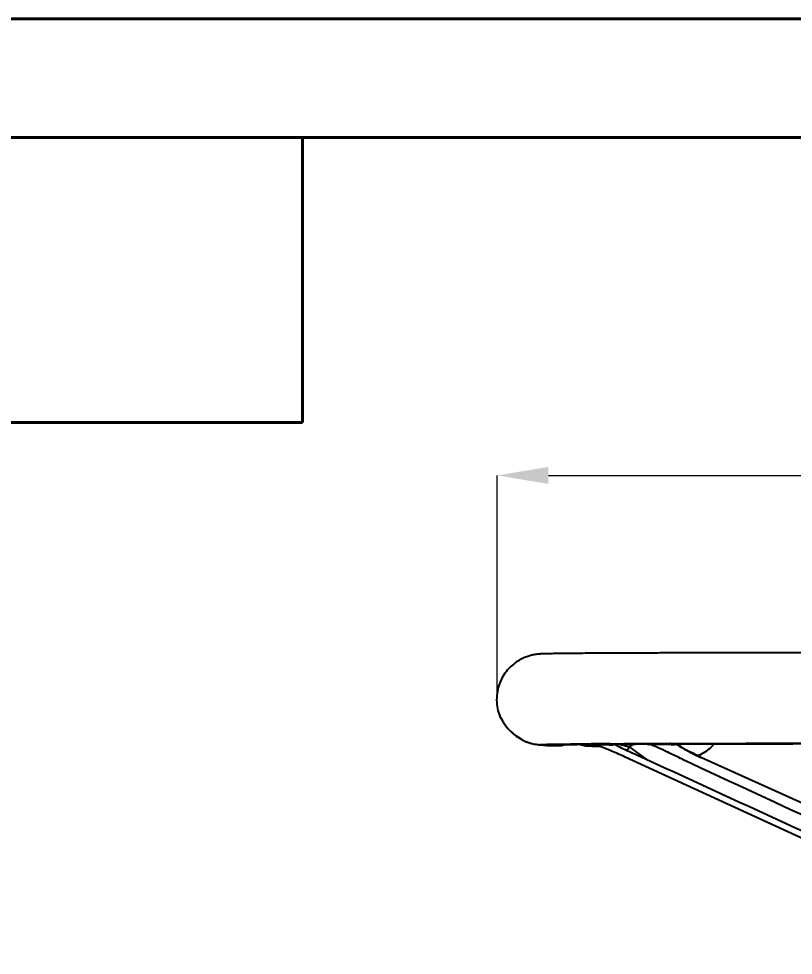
# Model space of a CAD drawing. Header units: millimetres. Extents: x 2301 to 4250, y 838 to 2217.
# Drawn here: x 2640.2 to 2791.6, y 2033.6 to 2216.6 of the extents above; entities that cross this region are included whole.
import ezdxf

# ---------------------------------------------------------------- set-up
doc = ezdxf.new("R2010")
doc.units = ezdxf.units.MM
for name, color, linetype, lineweight in [('AM_BOR', 7, 'Continuous', 50), ('标注', 3, 'Continuous', 13), ('粗实线', 7, 'Continuous', 40)]:
    doc.layers.add(name, color=color, linetype=linetype, lineweight=lineweight)
doc.styles.add('SLDTEXTSTYLE1', font='txt.shx', dxfattribs={"width": 0.7, "bigfont": 'gbcbig.shx'})
doc.dimstyles.new('SLDDIMSTYLE12$0', dxfattribs={"dimtxt": 12, "dimasz": 10, "dimexe": 0, "dimexo": 0.0625, "dimgap": 0.875, "dimtad": 1, "dimdec": 1, "dimlfac": 1.8, "dimrnd": 1e-09, "dimzin": 12, "dimdsep": 46, "dimtxsty": 'SLDTEXTSTYLE1', "dimcen": 0.09, "dimdle": 8.16, "dimclrd": 3, "dimclre": 3, "dimadec": 0, "dimazin": 3, "dimtfac": 1, "dimtdec": 1, "dimtofl": 0, "dimtmove": 0, "dimatfit": 3, "dimfxl": 0, "dimfrac": 2, "dimtolj": 1, "dimlwd": 5, "dimlwe": 5, "dimarcsym": 0})

# ---------------------------------------------------------------- blocks, each defined once
blk = doc.blocks.new('rA3')
at = {"layer": '粗实线'}
for p, q in [((753.384, 421.26), (333.384, 421.26)), ((748.384, 416.26), (358.384, 416.26)), ((418.384, 404.26), (418.384, 416.26)), ((358.384, 404.26), (418.384, 404.26))]:
    blk.add_line(p, q, dxfattribs=at)
blk = doc.blocks.new('*D55')
at = {"layer": 'Defpoints', "color": 0, "transparency": 16777216}
for p in [(3036.76, 2127.38), (2733.7, 2082.14), (3036.76, 2082.14)]:
    blk.add_point(p, dxfattribs=at)
at = {"layer": '标注', "color": 3, "lineweight": 5, "transparency": 16777216}
blk.add_line((2733.7, 2082.21), (2733.7, 2127.38), dxfattribs=at)
at = {"layer": '标注', "color": 3, "linetype": 'Continuous', "lineweight": 5, "transparency": 16777216}
for p, q in [((2743.7, 2127.38), (3026.76, 2127.38)), ((3036.76, 2082.21), (3036.76, 2127.38))]:
    blk.add_line(p, q, dxfattribs=at)
at = {"layer": '标注', "color": 3, "transparency": 16777216}
for points in [[(2743.7, 2129.04), (2743.7, 2125.71), (2733.7, 2127.38)], [(3026.76, 2129.04), (3026.76, 2125.71), (3036.76, 2127.38)]]:
    blk.add_solid(points, dxfattribs=at)
at = {"layer": '标注', "color": 0, "transparency": 16777216, "insert": (2885.23, 2133.25), "char_height": 10, "attachment_point": 5, "style": 'SLDTEXTSTYLE1'}
blk.add_mtext('\\A1;300', dxfattribs=at)

msp = doc.modelspace()

# ---------------------------------------------------------------- linework, layer by layer
at = {"color": 7, "linetype": 'Continuous', "lineweight": 25}
for p, q in [((2742.752, 2074.647), (2743.217, 2074.636)), ((2743.357, 2074.626), (2745.535, 2074.579)), ((2744.956, 2074.589), (2743.373, 2074.625)), ((2745.565, 2074.58), (2743.392, 2074.626)), ((2745.546, 2074.58), (2745.535, 2074.579)), ((2745.893, 2074.629), (2746.325, 2074.652)), ((2751.258, 2074.573), (2751.426, 2074.514)), ((2751.426, 2074.514), (2752.34, 2074.505)), ((2752.193, 2074.498), (2751.605, 2074.503)), ((2753.594, 2074.485), (2751.605, 2074.503)), ((2752.048, 2074.894), (2752.253, 2074.785)), ((2755.319, 2074.92), (2752.117, 2074.903)), ((2752.117, 2074.903), (2752.384, 2074.76)), ((2752.147, 2074.503), (2752.211, 2074.499)), ((2752.193, 2074.498), (2752.147, 2074.503)), ((2752.193, 2074.498), (2753.59, 2074.486)), ((2753.588, 2074.487), (2752.211, 2074.499)), ((2752.256, 2074.791), (2752.384, 2074.76)), ((2752.384, 2074.76), (2755.451, 2074.782)), ((2754.875, 2073.986), (2752.723, 2074.824)), ((2754.904, 2073.974), (2754.875, 2073.986)), ((2755.451, 2074.782), (2755.319, 2074.92)), ((2755.573, 2074.748), (2756.204, 2074.752)), ((2756.066, 2074.871), (2756.204, 2074.752)), ((2757.476, 2074.873), (2759.502, 2074.325)), ((2760.622, 2074.903), (2759.502, 2074.325)), ((2762.925, 2074.937), (2763.076, 2074.858)), ((2763.287, 2074.783), (2763.053, 2074.901)), ((2767.419, 2074.962), (2763.061, 2074.95)), ((2763.061, 2074.95), (2763.302, 2074.824)), ((2763.302, 2074.824), (2767.502, 2074.842)), ((2767.502, 2074.842), (2767.419, 2074.962)), ((2767.645, 2074.798), (2768.274, 2074.8)), ((2768.169, 2074.917), (2768.274, 2074.8)), ((2758.73, 2072.335), (2758.384, 2072.495)), ((2800.166, 2053.242), (2758.73, 2072.335)), ((2772.955, 2072.518), (2773.496, 2072.274)), ((2773.014, 2072.617), (2773.496, 2072.274)), ((2815.781, 2053.197), (2773.496, 2072.274))]:
    msp.add_line(p, q, dxfattribs=at)
at = {"color": 7, "linetype": 'Continuous', "lineweight": 25, "flags": 128}
for points in [[(2734.166, 2080.421), (2734.17, 2080.425), (2734.189, 2080.43)], [(2734.481, 2079.835), (2734.417, 2079.944), (2734.189, 2080.43)], [(2759.502, 2074.325), (2761.356, 2072.992), (2762.813, 2071.946)]]:
    msp.add_lwpolyline(points, dxfattribs=at)
at = {"color": 7, "linetype": 'Continuous', "lineweight": 25}
msp.add_circle((2844.219, 1942.897), 94.663, dxfattribs=at)
for centre, radius, start, end in [((2755.615, 2076.549), 4.478, 319.64192, 330.2277), ((2769.203, 2074.799), 4.391, 328.71234, 330.20751), ((2844.198, 1942.86), 98.896, 99.98751, 170.15867), ((2844.216, 1942.893), 98.356, 99.97048, 170.17569), ((2844.219, 1942.898), 96.559, 99.97048, 170.17569)]:
    msp.add_arc(centre, radius, start, end, dxfattribs=at)
for points, knots in [([(2824.446, 2092.726), (2823.109, 2092.727), (2819.745, 2092.728), (2814.515, 2092.729), (2808.753, 2092.729), (2803.166, 2092.728), (2797.758, 2092.725), (2792.544, 2092.722), (2787.535, 2092.717), (2782.742, 2092.711), (2778.174, 2092.704), (2773.844, 2092.696), (2769.759, 2092.687), (2765.928, 2092.677), (2762.361, 2092.666), (2759.065, 2092.653), (2756.046, 2092.64), (2753.311, 2092.626), (2750.865, 2092.611), (2748.712, 2092.594), (2746.856, 2092.577), (2745.295, 2092.559), (2744.028, 2092.54), (2743.023, 2092.517), (2742.452, 2092.499), (2741.972, 2092.471), (2741.625, 2092.442), (2741.194, 2092.387), (2740.706, 2092.303), (2740.051, 2092.147), (2739.21, 2091.869), (2738.221, 2091.416), (2737.157, 2090.742), (2736.115, 2089.84), (2735.173, 2088.717), (2734.401, 2087.396), (2733.858, 2085.926), (2733.566, 2084.317), (2733.592, 2082.67), (2733.821, 2081.329), (2734.118, 2080.617), (2734.207, 2080.403)], [0, 0, 0, 0, 0.0252653, 0.0635505, 0.1018364, 0.1401233, 0.1784113, 0.2167006, 0.2549916, 0.2932847, 0.3315803, 0.3698791, 0.408182, 0.4464903, 0.4848055, 0.5231303, 0.5614682, 0.599825, 0.6382099, 0.6766386, 0.7151397, 0.7537706, 0.7926615, 0.8321702, 0.8736933, 0.8884551, 0.8992542, 0.905115, 0.9100083, 0.9147637, 0.9200745, 0.9266107, 0.9339412, 0.9418298, 0.9502367, 0.9589809, 0.9679166, 0.9769513, 0.9868173, 0.9960214, 1, 1, 1, 1]), ([(2734.189, 2080.43), (2734.221, 2080.375), (2734.265, 2080.3), (2734.556, 2079.719), (2734.908, 2079.089), (2735.656, 2078.06), (2736.511, 2077.039), (2737.601, 2076.373), (2738.069, 2076.087)], [0, 0, 0, 0, 0.1873365, 0.2562361, 0.4984398, 0.5515211, 0.8075666, 1, 1, 1, 1]), ([(2734.486, 2079.837), (2734.485, 2079.839), (2734.481, 2079.847), (2734.538, 2079.745), (2734.686, 2079.476), (2735.047, 2078.882), (2735.631, 2078.076), (2736.528, 2077.131), (2737.373, 2076.402), (2737.951, 2076.098), (2738.063, 2076.039)], [0, 0, 0, 0, 0.0151369, 0.0802122, 0.1969118, 0.343847, 0.5189485, 0.7260081, 0.9469603, 1, 1, 1, 1]), ([(2738.063, 2076.039), (2738.411, 2075.836), (2739.215, 2075.367), (2740.509, 2074.926), (2741.444, 2074.822), (2741.839, 2074.777)], [0, 0, 0, 0, 0.3049229, 0.7056153, 1, 1, 1, 1]), ([(2738.069, 2076.087), (2738.278, 2075.938), (2739.128, 2075.33), (2740.545, 2074.908), (2741.689, 2074.77), (2742.026, 2074.729)], [0, 0, 0, 0, 0.1866663, 0.7605043, 1, 1, 1, 1]), ([(2741.398, 2074.841), (2741.462, 2074.821), (2741.707, 2074.744), (2741.965, 2074.736), (2742.157, 2074.73)], [0, 0, 0, 0, 0.2591005, 1, 1, 1, 1]), ([(2752.111, 2074.861), (2750.84, 2074.852), (2748.271, 2074.834), (2745.39, 2074.804), (2743.264, 2074.771), (2742.343, 2074.746), (2742.068, 2074.731), (2742.026, 2074.729)], [0, 0, 0, 0, 0.2321179, 0.4695118, 0.7127793, 0.9560468, 1, 1, 1, 1]), ([(2742.189, 2074.717), (2742.194, 2074.718), (2742.425, 2074.731), (2743.224, 2074.756), (2745.367, 2074.79), (2748.277, 2074.821), (2750.864, 2074.839), (2752.134, 2074.848)], [0, 0, 0, 0, 0.0053791, 0.2624856, 0.5213762, 0.7650347, 1, 1, 1, 1]), ([(2743.95, 2074.735), (2743.809, 2074.733), (2743.278, 2074.723), (2743.066, 2074.713), (2742.91, 2074.706)], [0, 0, 0, 0, 0.2647925, 1, 1, 1, 1]), ([(2745.565, 2074.58), (2745.769, 2074.583), (2746.207, 2074.589), (2746.635, 2074.712), (2746.865, 2074.778)], [0, 0, 0, 0, 0.4645376, 1, 1, 1, 1]), ([(2752.185, 2074.821), (2751.249, 2074.815), (2749.246, 2074.801), (2747.078, 2074.782), (2746.031, 2074.768), (2745.611, 2074.762)], [0, 0, 0, 0, 0.3443463, 0.7366225, 1, 1, 1, 1]), ([(2749.826, 2074.804), (2750.195, 2074.694), (2750.663, 2074.554), (2751.139, 2074.552), (2751.238, 2074.551)], [0, 0, 0, 0, 0.7907109, 1, 1, 1, 1]), ([(2752.117, 2074.903), (2752.085, 2074.902), (2752.038, 2074.901), (2752.06, 2074.892), (2752.068, 2074.889)], [0, 0, 0, 0, 0.6646891, 1, 1, 1, 1]), ([(2753.167, 2074.651), (2753.017, 2074.604), (2752.712, 2074.508), (2752.38, 2074.502), (2752.211, 2074.499)], [0, 0, 0, 0, 0.4905527, 1, 1, 1, 1]), ([(2758.384, 2072.495), (2757.497, 2072.889), (2756.373, 2073.388), (2755.16, 2073.872), (2754.904, 2073.974)], [0, 0, 0, 0, 0.7895341, 1, 1, 1, 1]), ([(2755.911, 2074.882), (2755.843, 2074.888), (2755.687, 2074.9), (2755.483, 2074.916), (2755.37, 2074.92), (2755.327, 2074.92), (2755.319, 2074.92)], [0, 0, 0, 0, 0.26877191, 0.61978527, 0.93394694, 1, 1, 1, 1]), ([(2755.451, 2074.782), (2755.525, 2074.787), (2755.654, 2074.797), (2755.833, 2074.857), (2755.911, 2074.882)], [0, 0, 0, 0, 0.5695891, 1, 1, 1, 1]), ([(2762.988, 2074.912), (2761.726, 2074.908), (2759.2, 2074.898), (2757.008, 2074.888), (2755.911, 2074.882)], [0, 0, 0, 0, 0.4993344, 1, 1, 1, 1]), ([(2756.066, 2074.871), (2757.147, 2074.876), (2759.282, 2074.887), (2761.739, 2074.896), (2762.953, 2074.9)], [0, 0, 0, 0, 0.5062784, 1, 1, 1, 1]), ([(2756.58, 2074.846), (2756.557, 2074.846), (2756.389, 2074.851), (2756.216, 2074.861), (2756.066, 2074.871)], [0, 0, 0, 0, 0.1361429, 1, 1, 1, 1]), ([(2756.204, 2074.752), (2756.272, 2074.767), (2756.393, 2074.795), (2756.523, 2074.83), (2756.58, 2074.846)], [0, 0, 0, 0, 0.5602442, 1, 1, 1, 1]), ([(2763.085, 2074.872), (2761.975, 2074.868), (2759.655, 2074.86), (2757.634, 2074.85), (2756.58, 2074.846)], [0, 0, 0, 0, 0.4781617, 1, 1, 1, 1]), ([(2756.609, 2074.845), (2756.969, 2074.652), (2757.696, 2074.262), (2758.58, 2073.855), (2759.028, 2073.649)], [0, 0, 0, 0, 0.4943982, 1, 1, 1, 1]), ([(2759.028, 2073.649), (2760.064, 2073.188), (2761.342, 2072.62), (2762.578, 2072.053), (2762.813, 2071.946)], [0, 0, 0, 0, 0.8106117, 1, 1, 1, 1]), ([(2763.061, 2074.95), (2763.019, 2074.949), (2762.935, 2074.947), (2762.92, 2074.93), (2762.968, 2074.918), (2762.988, 2074.912)], [0, 0, 0, 0, 0.3631012, 0.7286878, 1, 1, 1, 1]), ([(2763.077, 2074.86), (2763.079, 2074.859), (2763.13, 2074.828), (2763.218, 2074.826), (2763.302, 2074.824)], [0, 0, 0, 0, 0.0492407, 1, 1, 1, 1]), ([(2766.229, 2073.66), (2765.584, 2073.953), (2764.676, 2074.365), (2763.68, 2074.759), (2763.391, 2074.873)], [0, 0, 0, 0, 0.7104184, 1, 1, 1, 1]), ([(2769.893, 2071.916), (2768.923, 2072.369), (2767.679, 2072.951), (2766.491, 2073.532), (2766.229, 2073.66)], [0, 0, 0, 0, 0.7792531, 1, 1, 1, 1]), ([(2768.023, 2074.929), (2768.002, 2074.93), (2767.898, 2074.938), (2767.714, 2074.952), (2767.533, 2074.961), (2767.451, 2074.962), (2767.419, 2074.962)], [0, 0, 0, 0, 0.0879745, 0.4367096, 0.7861811, 1, 1, 1, 1]), ([(2767.502, 2074.842), (2767.591, 2074.847), (2767.747, 2074.855), (2767.94, 2074.906), (2768.023, 2074.929)], [0, 0, 0, 0, 0.5731343, 1, 1, 1, 1]), ([(2800.755, 2074.979), (2797.081, 2074.976), (2789.697, 2074.971), (2780.841, 2074.958), (2773.616, 2074.944), (2769.89, 2074.934), (2768.023, 2074.929)], [0, 0, 0, 0, 0.2970422, 0.5969281, 0.7980268, 1, 1, 1, 1]), ([(2768.169, 2074.917), (2769.697, 2074.922), (2772.759, 2074.93), (2778.648, 2074.943), (2785.949, 2074.955), (2793.722, 2074.964), (2798.856, 2074.967), (2800.809, 2074.968)], [0, 0, 0, 0, 0.1665134, 0.3335205, 0.5873875, 0.8430166, 1, 1, 1, 1]), ([(2768.661, 2074.889), (2768.543, 2074.895), (2768.383, 2074.902), (2768.214, 2074.914), (2768.169, 2074.917)], [0, 0, 0, 0, 0.73133, 1, 1, 1, 1]), ([(2768.274, 2074.8), (2768.338, 2074.813), (2768.465, 2074.839), (2768.596, 2074.873), (2768.661, 2074.889)], [0, 0, 0, 0, 0.50678567, 1, 1, 1, 1]), ([(2786.901, 2074.924), (2785.584, 2074.922), (2782.171, 2074.918), (2777.084, 2074.909), (2772.345, 2074.899), (2769.657, 2074.892), (2768.661, 2074.889)], [0, 0, 0, 0, 0.1951736, 0.5060087, 0.8168438, 1, 1, 1, 1]), ([(2768.68, 2074.889), (2769.45, 2074.891), (2771.953, 2074.897), (2776.5, 2074.907), (2782.488, 2074.918), (2787.483, 2074.925), (2790.583, 2074.928), (2791.438, 2074.928)], [0, 0, 0, 0, 0.1164578, 0.3784396, 0.641449, 0.9011646, 1, 1, 1, 1]), ([(2768.68, 2074.889), (2769.303, 2074.485), (2770.5, 2073.712), (2772.16, 2072.905), (2772.955, 2072.518)], [0, 0, 0, 0, 0.5213355, 1, 1, 1, 1]), ([(2768.703, 2074.889), (2768.938, 2074.741), (2769.68, 2074.273), (2771.014, 2073.549), (2772.364, 2072.92), (2773.014, 2072.617)], [0, 0, 0, 0, 0.1939618, 0.6121887, 1, 1, 1, 1]), ([(2776.081, 2074.906), (2775.868, 2074.66), (2775.004, 2073.661), (2773.869, 2073.066), (2773.014, 2072.617)], [0, 0, 0, 0, 0.2463665, 1, 1, 1, 1]), ([(2762.813, 2071.946), (2772.544, 2067.472), (2791.87, 2058.587), (2811.202, 2049.72), (2820.8, 2045.318)], [0, 0, 0, 0, 0.50351983, 1, 1, 1, 1]), ([(2769.893, 2071.916), (2779.542, 2067.446), (2798.932, 2058.466), (2818.328, 2049.5), (2828.071, 2044.996)], [0, 0, 0, 0, 0.4976728, 1, 1, 1, 1])]:
    msp.add_open_spline(points, degree=3, knots=knots, dxfattribs=at)

# ---------------------------------------------------------------- block references
at = {"layer": 'AM_BOR', "xscale": 4.640625, "yscale": 4.640625, "zscale": 4.640625}
msp.add_blockref('rA3', (754.108, 261.704), dxfattribs=at)

# ---------------------------------------------------------------- dimensions: what is measured, and where the dimension line sits
at = {"layer": '标注'}
dim = msp.add_linear_dim(base=(3036.762, 2127.378), p1=(2733.698, 2082.144), p2=(3036.762, 2082.144), text='300', dimstyle='SLDDIMSTYLE12$0', override={"dimtxt": 10, "dimtdec": 3, "dimtzin": 0}, dxfattribs=at)
dim.commit()
dim.dimension.update_dxf_attribs({"geometry": '*D55', "text_midpoint": (2885.23, 2133.253)})

doc.saveas('drawing.dxf')
